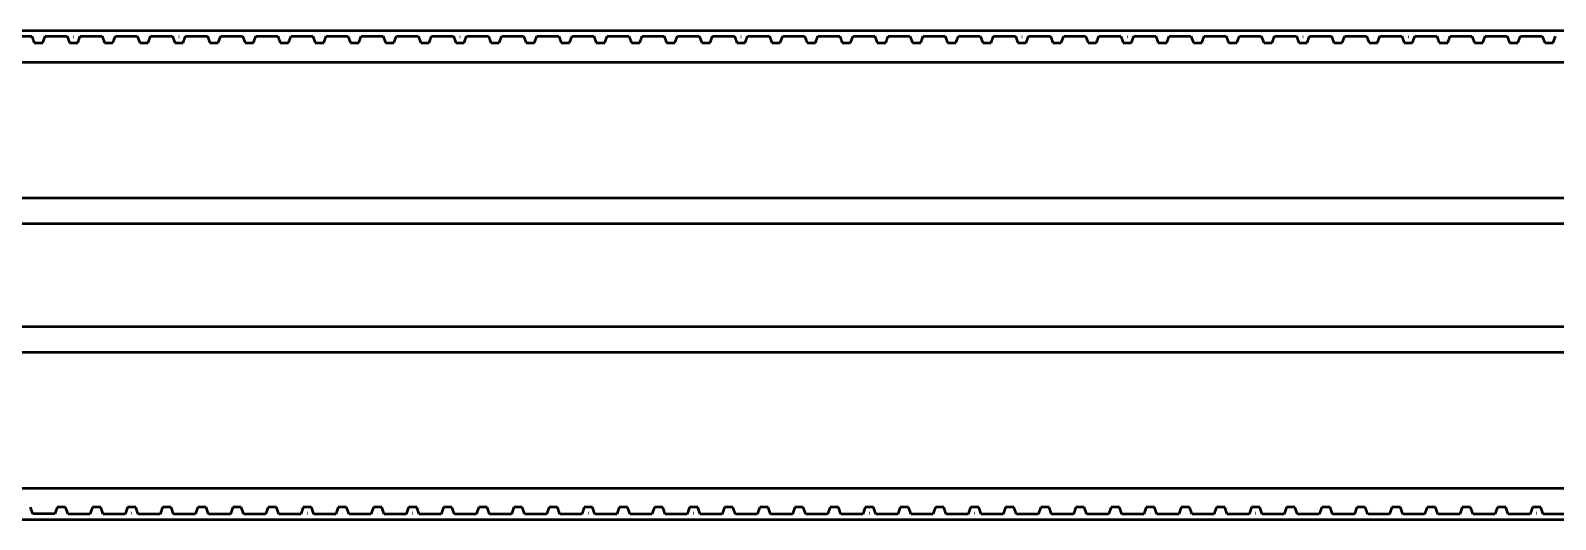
# Model space of a CAD drawing. Header units: millimetres. Extents: x 0 to 6720, y 0 to 4752.
# Drawn here: x 3572.3 to 3661.8, y 1891.7 to 1920.4 of the extents above; entities that cross this region are included whole.
import ezdxf

# ---------------------------------------------------------------- set-up
doc = ezdxf.new("R2010")
doc.units = ezdxf.units.MM
doc.header["$LTSCALE"] = 16
doc.layers.add('Widoczne (ISO)', color=7, linetype='Continuous', lineweight=50)

msp = doc.modelspace()

# ---------------------------------------------------------------- linework, layer by layer
at = {"layer": 'Widoczne (ISO)'}
for p, q in [((4017.77, 1920.407), (3072.958, 1920.426)), ((3571.146, 1920.103), (3572.428, 1920.103)), ((3572.428, 1920.103), (3572.572, 1919.708)), ((3572.572, 1919.708), (3573.062, 1919.708)), ((3572.815, 1920.059), (3572.819, 1920.059)), ((3572.815, 1920.056), (3572.815, 1920.059)), ((3572.819, 1920.056), (3572.815, 1920.056)), ((3572.819, 1920.059), (3572.819, 1920.056)), ((3573.062, 1919.708), (3573.206, 1920.103)), ((3573.206, 1920.103), (3574.489, 1920.103)), ((3574.489, 1920.103), (3574.632, 1919.708)), ((3574.632, 1919.708), (3575.123, 1919.708)), ((3574.876, 1920.059), (3574.88, 1920.059)), ((3574.876, 1920.056), (3574.876, 1920.059)), ((3574.88, 1920.056), (3574.876, 1920.056)), ((3574.88, 1920.059), (3574.88, 1920.056)), ((3575.123, 1919.708), (3575.267, 1920.103)), ((3575.267, 1920.103), (3576.549, 1920.103)), ((3576.549, 1920.103), (3576.693, 1919.707)), ((3576.693, 1919.707), (3577.183, 1919.707)), ((3576.936, 1920.059), (3576.94, 1920.059)), ((3576.936, 1920.056), (3576.936, 1920.059)), ((3576.94, 1920.056), (3576.936, 1920.056)), ((3576.94, 1920.059), (3576.94, 1920.056)), ((3577.183, 1919.707), (3577.327, 1920.103)), ((3577.327, 1920.103), (3578.609, 1920.103)), ((3578.609, 1920.103), (3578.753, 1919.707)), ((3578.753, 1919.707), (3579.244, 1919.707)), ((3578.996, 1920.059), (3579, 1920.059)), ((3578.996, 1920.056), (3578.996, 1920.059)), ((3579, 1920.056), (3578.996, 1920.056)), ((3579, 1920.059), (3579, 1920.056)), ((3579.244, 1919.707), (3579.387, 1920.103)), ((3579.387, 1920.103), (3580.67, 1920.102)), ((3580.67, 1920.102), (3580.813, 1919.707)), ((3580.813, 1919.707), (3581.304, 1919.707)), ((3581.057, 1920.059), (3581.061, 1920.059)), ((3581.057, 1920.056), (3581.057, 1920.059)), ((3581.061, 1920.056), (3581.057, 1920.056)), ((3581.061, 1920.059), (3581.061, 1920.056)), ((3581.304, 1919.707), (3581.448, 1920.102)), ((3581.448, 1920.102), (3582.73, 1920.102)), ((3582.73, 1920.102), (3582.874, 1919.707)), ((3582.874, 1919.707), (3583.364, 1919.707)), ((3583.117, 1920.059), (3583.121, 1920.059)), ((3583.117, 1920.056), (3583.117, 1920.059)), ((3583.121, 1920.056), (3583.117, 1920.056)), ((3583.121, 1920.059), (3583.121, 1920.056)), ((3583.364, 1919.707), (3583.508, 1920.102)), ((3583.508, 1920.102), (3584.79, 1920.102)), ((3584.79, 1920.102), (3584.934, 1919.707)), ((3584.934, 1919.707), (3585.425, 1919.707)), ((3585.177, 1920.059), (3585.181, 1920.059)), ((3585.177, 1920.056), (3585.177, 1920.059)), ((3585.181, 1920.056), (3585.177, 1920.056)), ((3585.181, 1920.059), (3585.181, 1920.056)), ((3585.425, 1919.707), (3585.568, 1920.102)), ((3585.568, 1920.102), (3586.851, 1920.102)), ((3586.851, 1920.102), (3586.995, 1919.707)), ((3586.995, 1919.707), (3587.485, 1919.707)), ((3587.238, 1920.058), (3587.242, 1920.058)), ((3587.238, 1920.056), (3587.238, 1920.058)), ((3587.242, 1920.056), (3587.238, 1920.056)), ((3587.242, 1920.058), (3587.242, 1920.056)), ((3587.485, 1919.707), (3587.629, 1920.102)), ((3587.629, 1920.102), (3588.911, 1920.102)), ((3588.911, 1920.102), (3589.055, 1919.707)), ((3589.055, 1919.707), (3589.545, 1919.707)), ((3589.298, 1920.058), (3589.302, 1920.058)), ((3589.298, 1920.056), (3589.298, 1920.058)), ((3589.302, 1920.056), (3589.298, 1920.056)), ((3589.302, 1920.058), (3589.302, 1920.056)), ((3589.545, 1919.707), (3589.689, 1920.102)), ((3589.689, 1920.102), (3590.971, 1920.102)), ((3590.971, 1920.102), (3591.115, 1919.707)), ((3591.115, 1919.707), (3591.606, 1919.707)), ((3591.359, 1920.058), (3591.362, 1920.058)), ((3591.359, 1920.056), (3591.359, 1920.058)), ((3591.362, 1920.056), (3591.359, 1920.056)), ((3591.362, 1920.058), (3591.362, 1920.056)), ((3591.606, 1919.707), (3591.749, 1920.102)), ((3591.749, 1920.102), (3593.032, 1920.102)), ((3593.032, 1920.102), (3593.176, 1919.707)), ((3593.176, 1919.707), (3593.666, 1919.707)), ((3593.419, 1920.058), (3593.423, 1920.058)), ((3593.419, 1920.056), (3593.419, 1920.058)), ((3593.423, 1920.056), (3593.419, 1920.056)), ((3593.423, 1920.058), (3593.423, 1920.056)), ((3593.666, 1919.707), (3593.81, 1920.102)), ((3593.81, 1920.102), (3595.092, 1920.102)), ((3595.092, 1920.102), (3595.236, 1919.707)), ((3595.236, 1919.707), (3595.726, 1919.707)), ((3595.479, 1920.058), (3595.483, 1920.058)), ((3595.479, 1920.056), (3595.479, 1920.058)), ((3595.483, 1920.056), (3595.479, 1920.056)), ((3595.483, 1920.058), (3595.483, 1920.056)), ((3595.726, 1919.707), (3595.87, 1920.102)), ((3595.87, 1920.102), (3597.153, 1920.102)), ((3597.153, 1920.102), (3597.296, 1919.707)), ((3597.296, 1919.707), (3597.787, 1919.707)), ((3597.54, 1920.058), (3597.544, 1920.058)), ((3597.54, 1920.056), (3597.54, 1920.058)), ((3597.544, 1920.056), (3597.54, 1920.056)), ((3597.544, 1920.058), (3597.544, 1920.056)), ((3597.787, 1919.707), (3597.931, 1920.102)), ((3597.931, 1920.102), (3599.213, 1920.102)), ((3599.213, 1920.102), (3599.357, 1919.707)), ((3599.357, 1919.707), (3599.847, 1919.707)), ((3599.6, 1920.058), (3599.604, 1920.058)), ((3599.6, 1920.056), (3599.6, 1920.058)), ((3599.604, 1920.056), (3599.6, 1920.056)), ((3599.604, 1920.058), (3599.604, 1920.056)), ((3599.847, 1919.707), (3599.991, 1920.102)), ((3599.991, 1920.102), (3601.273, 1920.102)), ((3601.273, 1920.102), (3601.417, 1919.707)), ((3601.417, 1919.707), (3601.907, 1919.707)), ((3601.66, 1920.058), (3601.664, 1920.058)), ((3601.66, 1920.056), (3601.66, 1920.058)), ((3601.664, 1920.056), (3601.66, 1920.056)), ((3601.664, 1920.058), (3601.664, 1920.056)), ((3601.907, 1919.707), (3602.051, 1920.102)), ((3602.051, 1920.102), (3603.334, 1920.102)), ((3603.334, 1920.102), (3603.477, 1919.707)), ((3603.477, 1919.707), (3603.968, 1919.707)), ((3603.721, 1920.058), (3603.725, 1920.058)), ((3603.721, 1920.056), (3603.721, 1920.058)), ((3603.725, 1920.056), (3603.721, 1920.056)), ((3603.725, 1920.058), (3603.725, 1920.056)), ((3603.968, 1919.707), (3604.112, 1920.102)), ((3604.112, 1920.102), (3605.394, 1920.102)), ((3605.394, 1920.102), (3605.538, 1919.707)), ((3605.538, 1919.707), (3606.028, 1919.707)), ((3605.781, 1920.058), (3605.785, 1920.058)), ((3605.781, 1920.056), (3605.781, 1920.058)), ((3605.785, 1920.056), (3605.781, 1920.056)), ((3605.785, 1920.058), (3605.785, 1920.056)), ((3606.028, 1919.707), (3606.172, 1920.102)), ((3606.172, 1920.102), (3607.454, 1920.102)), ((3607.454, 1920.102), (3607.598, 1919.707)), ((3607.598, 1919.707), (3608.089, 1919.707)), ((3607.841, 1920.058), (3607.845, 1920.058)), ((3607.841, 1920.056), (3607.841, 1920.058)), ((3607.845, 1920.056), (3607.841, 1920.056)), ((3607.845, 1920.058), (3607.845, 1920.056)), ((3608.089, 1919.707), (3608.232, 1920.102)), ((3608.232, 1920.102), (3609.515, 1920.102)), ((3609.515, 1920.102), (3609.658, 1919.707)), ((3609.658, 1919.707), (3610.149, 1919.707)), ((3609.902, 1920.058), (3609.906, 1920.058)), ((3609.902, 1920.056), (3609.902, 1920.058)), ((3609.906, 1920.056), (3609.902, 1920.056)), ((3609.906, 1920.058), (3609.906, 1920.056)), ((3610.149, 1919.707), (3610.293, 1920.102)), ((3610.293, 1920.102), (3611.575, 1920.102)), ((3611.575, 1920.102), (3611.719, 1919.707)), ((3611.719, 1919.707), (3612.209, 1919.707)), ((3611.962, 1920.058), (3611.966, 1920.058)), ((3611.962, 1920.056), (3611.962, 1920.058)), ((3611.966, 1920.056), (3611.962, 1920.056)), ((3611.966, 1920.058), (3611.966, 1920.056)), ((3612.209, 1919.707), (3612.353, 1920.102)), ((3612.353, 1920.102), (3613.635, 1920.102)), ((3613.635, 1920.102), (3613.779, 1919.707)), ((3613.779, 1919.707), (3614.27, 1919.707)), ((3614.022, 1920.058), (3614.026, 1920.058)), ((3614.022, 1920.056), (3614.022, 1920.058)), ((3614.026, 1920.056), (3614.022, 1920.056)), ((3614.026, 1920.058), (3614.026, 1920.056)), ((3614.27, 1919.707), (3614.413, 1920.102)), ((3614.413, 1920.102), (3615.696, 1920.102)), ((3615.696, 1920.102), (3615.84, 1919.707)), ((3615.84, 1919.707), (3616.33, 1919.707)), ((3616.083, 1920.058), (3616.087, 1920.058)), ((3616.083, 1920.056), (3616.083, 1920.058)), ((3616.087, 1920.056), (3616.083, 1920.056)), ((3616.087, 1920.058), (3616.087, 1920.056)), ((3616.33, 1919.707), (3616.474, 1920.102)), ((3616.474, 1920.102), (3617.756, 1920.102)), ((3617.756, 1920.102), (3617.9, 1919.707)), ((3617.9, 1919.707), (3618.39, 1919.707)), ((3618.143, 1920.058), (3618.147, 1920.058)), ((3618.143, 1920.055), (3618.143, 1920.058)), ((3618.147, 1920.055), (3618.143, 1920.055)), ((3618.147, 1920.058), (3618.147, 1920.055)), ((3618.39, 1919.707), (3618.534, 1920.102)), ((3618.534, 1920.102), (3619.817, 1920.102)), ((3619.817, 1920.102), (3619.96, 1919.707)), ((3619.96, 1919.707), (3620.451, 1919.707)), ((3620.204, 1920.058), (3620.207, 1920.058)), ((3620.204, 1920.055), (3620.204, 1920.058)), ((3620.207, 1920.055), (3620.204, 1920.055)), ((3620.207, 1920.058), (3620.207, 1920.055)), ((3620.451, 1919.707), (3620.595, 1920.102)), ((3620.595, 1920.102), (3621.877, 1920.102)), ((3621.877, 1920.102), (3622.021, 1919.707)), ((3622.021, 1919.707), (3622.511, 1919.707)), ((3622.264, 1920.058), (3622.268, 1920.058)), ((3622.264, 1920.055), (3622.264, 1920.058)), ((3622.268, 1920.055), (3622.264, 1920.055)), ((3622.268, 1920.058), (3622.268, 1920.055)), ((3622.511, 1919.707), (3622.655, 1920.102)), ((3622.655, 1920.102), (3623.937, 1920.102)), ((3623.937, 1920.102), (3624.081, 1919.707)), ((3624.081, 1919.707), (3624.571, 1919.707)), ((3624.324, 1920.058), (3624.328, 1920.058)), ((3624.324, 1920.055), (3624.324, 1920.058)), ((3624.328, 1920.055), (3624.324, 1920.055)), ((3624.328, 1920.058), (3624.328, 1920.055)), ((3624.571, 1919.707), (3624.715, 1920.102)), ((3624.715, 1920.102), (3625.998, 1920.102)), ((3625.998, 1920.102), (3626.141, 1919.706)), ((3626.141, 1919.706), (3626.632, 1919.706)), ((3626.385, 1920.058), (3626.389, 1920.058)), ((3626.385, 1920.055), (3626.385, 1920.058)), ((3626.389, 1920.055), (3626.385, 1920.055)), ((3626.389, 1920.058), (3626.389, 1920.055)), ((3626.632, 1919.706), (3626.776, 1920.102)), ((3626.776, 1920.102), (3628.058, 1920.102)), ((3628.058, 1920.102), (3628.202, 1919.706)), ((3628.202, 1919.706), (3628.692, 1919.706)), ((3628.445, 1920.058), (3628.449, 1920.058)), ((3628.445, 1920.055), (3628.445, 1920.058)), ((3628.449, 1920.055), (3628.445, 1920.055)), ((3628.449, 1920.058), (3628.449, 1920.055)), ((3628.692, 1919.706), (3628.836, 1920.102)), ((3628.836, 1920.102), (3630.118, 1920.101)), ((3630.118, 1920.101), (3630.262, 1919.706)), ((3630.262, 1919.706), (3630.753, 1919.706)), ((3630.505, 1920.058), (3630.509, 1920.058)), ((3630.505, 1920.055), (3630.505, 1920.058)), ((3630.509, 1920.055), (3630.505, 1920.055)), ((3630.509, 1920.058), (3630.509, 1920.055)), ((3630.753, 1919.706), (3630.896, 1920.101)), ((3630.896, 1920.101), (3632.179, 1920.101)), ((3632.179, 1920.101), (3632.322, 1919.706)), ((3632.322, 1919.706), (3632.813, 1919.706)), ((3632.566, 1920.058), (3632.57, 1920.058)), ((3632.566, 1920.055), (3632.566, 1920.058)), ((3632.57, 1920.055), (3632.566, 1920.055)), ((3632.57, 1920.058), (3632.57, 1920.055)), ((3632.813, 1919.706), (3632.957, 1920.101)), ((3632.957, 1920.101), (3634.239, 1920.101)), ((3634.239, 1920.101), (3634.383, 1919.706)), ((3634.383, 1919.706), (3634.873, 1919.706)), ((3634.626, 1920.058), (3634.63, 1920.058)), ((3634.626, 1920.055), (3634.626, 1920.058)), ((3634.63, 1920.055), (3634.626, 1920.055)), ((3634.63, 1920.058), (3634.63, 1920.055)), ((3634.873, 1919.706), (3635.017, 1920.101)), ((3635.017, 1920.101), (3636.299, 1920.101)), ((3636.299, 1920.101), (3636.443, 1919.706)), ((3636.443, 1919.706), (3636.934, 1919.706)), ((3636.686, 1920.057), (3636.69, 1920.057)), ((3636.686, 1920.055), (3636.686, 1920.057)), ((3636.69, 1920.055), (3636.686, 1920.055)), ((3636.69, 1920.057), (3636.69, 1920.055)), ((3636.934, 1919.706), (3637.077, 1920.101)), ((3637.077, 1920.101), (3638.36, 1920.101)), ((3638.36, 1920.101), (3638.504, 1919.706)), ((3638.504, 1919.706), (3638.994, 1919.706)), ((3638.747, 1920.057), (3638.751, 1920.057)), ((3638.747, 1920.055), (3638.747, 1920.057)), ((3638.751, 1920.055), (3638.747, 1920.055)), ((3638.751, 1920.057), (3638.751, 1920.055)), ((3638.994, 1919.706), (3639.138, 1920.101)), ((3639.138, 1920.101), (3640.42, 1920.101)), ((3640.42, 1920.101), (3640.564, 1919.706)), ((3640.564, 1919.706), (3641.054, 1919.706)), ((3640.807, 1920.057), (3640.811, 1920.057)), ((3640.807, 1920.055), (3640.807, 1920.057)), ((3640.811, 1920.055), (3640.807, 1920.055)), ((3640.811, 1920.057), (3640.811, 1920.055)), ((3641.054, 1919.706), (3641.198, 1920.101)), ((3641.198, 1920.101), (3642.481, 1920.101)), ((3642.481, 1920.101), (3642.624, 1919.706)), ((3642.624, 1919.706), (3643.115, 1919.706)), ((3642.868, 1920.057), (3642.871, 1920.057)), ((3642.868, 1920.055), (3642.868, 1920.057)), ((3642.871, 1920.055), (3642.868, 1920.055)), ((3642.871, 1920.057), (3642.871, 1920.055)), ((3643.115, 1919.706), (3643.259, 1920.101)), ((3643.259, 1920.101), (3644.541, 1920.101)), ((3644.541, 1920.101), (3644.685, 1919.706)), ((3644.685, 1919.706), (3645.175, 1919.706)), ((3644.928, 1920.057), (3644.932, 1920.057)), ((3644.928, 1920.055), (3644.928, 1920.057)), ((3644.932, 1920.055), (3644.928, 1920.055)), ((3644.932, 1920.057), (3644.932, 1920.055)), ((3645.175, 1919.706), (3645.319, 1920.101)), ((3645.319, 1920.101), (3646.601, 1920.101)), ((3646.601, 1920.101), (3646.745, 1919.706)), ((3646.745, 1919.706), (3647.235, 1919.706)), ((3646.988, 1920.057), (3646.992, 1920.057)), ((3646.988, 1920.055), (3646.988, 1920.057)), ((3646.992, 1920.055), (3646.988, 1920.055)), ((3646.992, 1920.057), (3646.992, 1920.055)), ((3647.235, 1919.706), (3647.379, 1920.101)), ((3647.379, 1920.101), (3648.662, 1920.101)), ((3648.662, 1920.101), (3648.805, 1919.706)), ((3648.805, 1919.706), (3649.296, 1919.706)), ((3649.049, 1920.057), (3649.053, 1920.057)), ((3649.049, 1920.055), (3649.049, 1920.057)), ((3649.053, 1920.055), (3649.049, 1920.055)), ((3649.053, 1920.057), (3649.053, 1920.055)), ((3649.296, 1919.706), (3649.44, 1920.101)), ((3649.44, 1920.101), (3650.722, 1920.101)), ((3650.722, 1920.101), (3650.866, 1919.706)), ((3650.866, 1919.706), (3651.356, 1919.706)), ((3651.109, 1920.057), (3651.113, 1920.057)), ((3651.109, 1920.055), (3651.109, 1920.057)), ((3651.113, 1920.055), (3651.109, 1920.055)), ((3651.113, 1920.057), (3651.113, 1920.055)), ((3651.356, 1919.706), (3651.5, 1920.101)), ((3651.5, 1920.101), (3652.782, 1920.101)), ((3652.782, 1920.101), (3652.926, 1919.706)), ((3652.926, 1919.706), (3653.417, 1919.706)), ((3653.169, 1920.057), (3653.173, 1920.057)), ((3653.169, 1920.055), (3653.169, 1920.057)), ((3653.173, 1920.055), (3653.169, 1920.055)), ((3653.173, 1920.057), (3653.173, 1920.055)), ((3653.417, 1919.706), (3653.56, 1920.101)), ((3653.56, 1920.101), (3654.843, 1920.101)), ((3654.843, 1920.101), (3654.986, 1919.706)), ((3654.986, 1919.706), (3655.477, 1919.706)), ((3655.23, 1920.057), (3655.234, 1920.057)), ((3655.23, 1920.055), (3655.23, 1920.057)), ((3655.234, 1920.055), (3655.23, 1920.055)), ((3655.234, 1920.057), (3655.234, 1920.055)), ((3655.477, 1919.706), (3655.621, 1920.101)), ((3655.621, 1920.101), (3656.903, 1920.101)), ((3656.903, 1920.101), (3657.047, 1919.706)), ((3657.047, 1919.706), (3657.537, 1919.706)), ((3657.29, 1920.057), (3657.294, 1920.057)), ((3657.29, 1920.055), (3657.29, 1920.057)), ((3657.294, 1920.055), (3657.29, 1920.055)), ((3657.294, 1920.057), (3657.294, 1920.055)), ((3657.537, 1919.706), (3657.681, 1920.101)), ((3657.681, 1920.101), (3658.963, 1920.101)), ((3658.963, 1920.101), (3659.107, 1919.706)), ((3659.107, 1919.706), (3659.598, 1919.706)), ((3659.35, 1920.057), (3659.354, 1920.057)), ((3659.35, 1920.055), (3659.35, 1920.057)), ((3659.354, 1920.055), (3659.35, 1920.055)), ((3659.354, 1920.057), (3659.354, 1920.055)), ((3659.598, 1919.706), (3659.741, 1920.101)), ((3659.741, 1920.101), (3661.024, 1920.101)), ((3661.024, 1920.101), (3661.168, 1919.706)), ((3661.168, 1919.706), (3661.658, 1919.706)), ((3661.411, 1920.057), (3661.415, 1920.057)), ((3661.411, 1920.055), (3661.411, 1920.057)), ((3661.415, 1920.055), (3661.411, 1920.055)), ((3661.415, 1920.057), (3661.415, 1920.055)), ((3661.658, 1919.706), (3661.802, 1920.101)), ((3072.958, 1918.573), (4017.77, 1918.573)), ((4017.77, 1910.598), (3066.433, 1910.598)), ((3067.933, 1909.098), (4017.77, 1909.098)), ((4017.77, 1903.048), (3067.933, 1903.048)), ((3066.433, 1901.548), (4017.77, 1901.548)), ((3062.958, 1893.573), (4017.77, 1893.573)), ((3572.491, 1892.063), (3572.347, 1892.458)), ((3573.773, 1892.063), (3572.491, 1892.063)), ((3573.917, 1892.458), (3573.773, 1892.063)), ((3574.408, 1892.458), (3573.917, 1892.458)), ((3574.16, 1892.109), (3574.164, 1892.109)), ((3574.16, 1892.106), (3574.16, 1892.109)), ((3574.164, 1892.106), (3574.16, 1892.106)), ((3574.164, 1892.109), (3574.164, 1892.106)), ((3574.551, 1892.062), (3574.408, 1892.458)), ((3575.834, 1892.062), (3574.551, 1892.062)), ((3575.977, 1892.458), (3575.834, 1892.062)), ((3576.468, 1892.458), (3575.977, 1892.458)), ((3576.221, 1892.109), (3576.225, 1892.109)), ((3576.221, 1892.106), (3576.221, 1892.109)), ((3576.225, 1892.106), (3576.221, 1892.106)), ((3576.225, 1892.109), (3576.225, 1892.106)), ((3576.612, 1892.062), (3576.468, 1892.458)), ((3577.894, 1892.062), (3576.612, 1892.062)), ((3578.038, 1892.457), (3577.894, 1892.062)), ((3578.528, 1892.457), (3578.038, 1892.457)), ((3578.281, 1892.109), (3578.285, 1892.109)), ((3578.281, 1892.106), (3578.281, 1892.109)), ((3578.285, 1892.106), (3578.281, 1892.106)), ((3578.285, 1892.109), (3578.285, 1892.106)), ((3578.672, 1892.062), (3578.528, 1892.457)), ((3579.954, 1892.062), (3578.672, 1892.062)), ((3580.098, 1892.457), (3579.954, 1892.062)), ((3580.589, 1892.457), (3580.098, 1892.457)), ((3580.341, 1892.109), (3580.345, 1892.109)), ((3580.341, 1892.106), (3580.341, 1892.109)), ((3580.345, 1892.106), (3580.341, 1892.106)), ((3580.345, 1892.109), (3580.345, 1892.106)), ((3580.732, 1892.062), (3580.589, 1892.457)), ((3582.015, 1892.062), (3580.732, 1892.062)), ((3582.159, 1892.457), (3582.015, 1892.062)), ((3582.649, 1892.457), (3582.159, 1892.457)), ((3582.402, 1892.109), (3582.406, 1892.109)), ((3582.402, 1892.106), (3582.402, 1892.109)), ((3582.406, 1892.106), (3582.402, 1892.106)), ((3582.406, 1892.109), (3582.406, 1892.106)), ((3582.793, 1892.062), (3582.649, 1892.457)), ((3584.075, 1892.062), (3582.793, 1892.062)), ((3584.219, 1892.457), (3584.075, 1892.062)), ((3584.709, 1892.457), (3584.219, 1892.457)), ((3584.462, 1892.109), (3584.466, 1892.109)), ((3584.462, 1892.106), (3584.462, 1892.109)), ((3584.466, 1892.106), (3584.462, 1892.106)), ((3584.466, 1892.109), (3584.466, 1892.106)), ((3584.853, 1892.062), (3584.709, 1892.457)), ((3586.135, 1892.062), (3584.853, 1892.062)), ((3586.279, 1892.457), (3586.135, 1892.062)), ((3586.77, 1892.457), (3586.279, 1892.457)), ((3586.523, 1892.108), (3586.526, 1892.108)), ((3586.523, 1892.106), (3586.523, 1892.108)), ((3586.526, 1892.106), (3586.523, 1892.106)), ((3586.526, 1892.108), (3586.526, 1892.106)), ((3586.913, 1892.062), (3586.77, 1892.457)), ((3588.196, 1892.062), (3586.913, 1892.062)), ((3588.34, 1892.457), (3588.196, 1892.062)), ((3588.83, 1892.457), (3588.34, 1892.457)), ((3588.583, 1892.108), (3588.587, 1892.108)), ((3588.583, 1892.106), (3588.583, 1892.108)), ((3588.587, 1892.106), (3588.583, 1892.106)), ((3588.587, 1892.108), (3588.587, 1892.106)), ((3588.974, 1892.062), (3588.83, 1892.457)), ((3590.256, 1892.062), (3588.974, 1892.062)), ((3590.4, 1892.457), (3590.256, 1892.062)), ((3590.89, 1892.457), (3590.4, 1892.457)), ((3590.643, 1892.108), (3590.647, 1892.108)), ((3590.643, 1892.106), (3590.643, 1892.108)), ((3590.647, 1892.106), (3590.643, 1892.106)), ((3590.647, 1892.108), (3590.647, 1892.106)), ((3591.034, 1892.062), (3590.89, 1892.457)), ((3592.317, 1892.062), (3591.034, 1892.062)), ((3592.46, 1892.457), (3592.317, 1892.062)), ((3592.951, 1892.457), (3592.46, 1892.457)), ((3592.704, 1892.108), (3592.707, 1892.108)), ((3592.704, 1892.106), (3592.704, 1892.108)), ((3592.707, 1892.106), (3592.704, 1892.106)), ((3592.707, 1892.108), (3592.707, 1892.106)), ((3593.095, 1892.062), (3592.951, 1892.457)), ((3594.377, 1892.062), (3593.095, 1892.062)), ((3594.521, 1892.457), (3594.377, 1892.062)), ((3595.011, 1892.457), (3594.521, 1892.457)), ((3594.764, 1892.108), (3594.768, 1892.108)), ((3594.764, 1892.106), (3594.764, 1892.108)), ((3594.768, 1892.106), (3594.764, 1892.106)), ((3594.768, 1892.108), (3594.768, 1892.106)), ((3595.155, 1892.062), (3595.011, 1892.457)), ((3596.437, 1892.062), (3595.155, 1892.062)), ((3596.581, 1892.457), (3596.437, 1892.062)), ((3597.071, 1892.457), (3596.581, 1892.457)), ((3596.824, 1892.108), (3596.828, 1892.108)), ((3596.824, 1892.106), (3596.824, 1892.108)), ((3596.828, 1892.106), (3596.824, 1892.106)), ((3596.828, 1892.108), (3596.828, 1892.106)), ((3597.215, 1892.062), (3597.071, 1892.457)), ((3598.498, 1892.062), (3597.215, 1892.062)), ((3598.641, 1892.457), (3598.498, 1892.062)), ((3599.132, 1892.457), (3598.641, 1892.457)), ((3598.885, 1892.108), (3598.889, 1892.108)), ((3598.885, 1892.106), (3598.885, 1892.108)), ((3598.889, 1892.106), (3598.885, 1892.106)), ((3598.889, 1892.108), (3598.889, 1892.106)), ((3599.276, 1892.062), (3599.132, 1892.457)), ((3600.558, 1892.062), (3599.276, 1892.062)), ((3600.702, 1892.457), (3600.558, 1892.062)), ((3601.192, 1892.457), (3600.702, 1892.457)), ((3600.945, 1892.108), (3600.949, 1892.108)), ((3600.945, 1892.106), (3600.945, 1892.108)), ((3600.949, 1892.106), (3600.945, 1892.106)), ((3600.949, 1892.108), (3600.949, 1892.106)), ((3601.336, 1892.062), (3601.192, 1892.457)), ((3602.618, 1892.062), (3601.336, 1892.062)), ((3602.762, 1892.457), (3602.618, 1892.062)), ((3603.253, 1892.457), (3602.762, 1892.457)), ((3603.005, 1892.108), (3603.009, 1892.108)), ((3603.005, 1892.106), (3603.005, 1892.108)), ((3603.009, 1892.106), (3603.005, 1892.106)), ((3603.009, 1892.108), (3603.009, 1892.106)), ((3603.396, 1892.062), (3603.253, 1892.457)), ((3604.679, 1892.062), (3603.396, 1892.062)), ((3604.823, 1892.457), (3604.679, 1892.062)), ((3605.313, 1892.457), (3604.823, 1892.457)), ((3605.066, 1892.108), (3605.07, 1892.108)), ((3605.066, 1892.106), (3605.066, 1892.108)), ((3605.07, 1892.106), (3605.066, 1892.106)), ((3605.07, 1892.108), (3605.07, 1892.106)), ((3605.457, 1892.062), (3605.313, 1892.457)), ((3606.739, 1892.062), (3605.457, 1892.062)), ((3606.883, 1892.457), (3606.739, 1892.062)), ((3607.373, 1892.457), (3606.883, 1892.457)), ((3607.126, 1892.108), (3607.13, 1892.108)), ((3607.126, 1892.106), (3607.126, 1892.108)), ((3607.13, 1892.106), (3607.126, 1892.106)), ((3607.13, 1892.108), (3607.13, 1892.106)), ((3607.517, 1892.062), (3607.373, 1892.457)), ((3608.799, 1892.062), (3607.517, 1892.062)), ((3608.943, 1892.457), (3608.799, 1892.062)), ((3609.434, 1892.457), (3608.943, 1892.457)), ((3609.186, 1892.108), (3609.19, 1892.108)), ((3609.186, 1892.106), (3609.186, 1892.108)), ((3609.19, 1892.106), (3609.186, 1892.106)), ((3609.19, 1892.108), (3609.19, 1892.106)), ((3609.577, 1892.062), (3609.434, 1892.457)), ((3610.86, 1892.062), (3609.577, 1892.062)), ((3611.004, 1892.457), (3610.86, 1892.062)), ((3611.494, 1892.457), (3611.004, 1892.457)), ((3611.247, 1892.108), (3611.251, 1892.108)), ((3611.247, 1892.106), (3611.247, 1892.108)), ((3611.251, 1892.106), (3611.247, 1892.106)), ((3611.251, 1892.108), (3611.251, 1892.106)), ((3611.638, 1892.062), (3611.494, 1892.457)), ((3612.92, 1892.062), (3611.638, 1892.062)), ((3613.064, 1892.457), (3612.92, 1892.062)), ((3613.554, 1892.457), (3613.064, 1892.457)), ((3613.307, 1892.108), (3613.311, 1892.108)), ((3613.307, 1892.106), (3613.307, 1892.108)), ((3613.311, 1892.106), (3613.307, 1892.106)), ((3613.311, 1892.108), (3613.311, 1892.106)), ((3613.698, 1892.062), (3613.554, 1892.457)), ((3614.981, 1892.062), (3613.698, 1892.062)), ((3615.124, 1892.457), (3614.981, 1892.062)), ((3615.615, 1892.457), (3615.124, 1892.457)), ((3615.368, 1892.108), (3615.371, 1892.108)), ((3615.368, 1892.106), (3615.368, 1892.108)), ((3615.371, 1892.106), (3615.368, 1892.106)), ((3615.371, 1892.108), (3615.371, 1892.106)), ((3615.759, 1892.062), (3615.615, 1892.457)), ((3617.041, 1892.062), (3615.759, 1892.062)), ((3617.185, 1892.457), (3617.041, 1892.062)), ((3617.675, 1892.457), (3617.185, 1892.457)), ((3617.428, 1892.108), (3617.432, 1892.108)), ((3617.428, 1892.106), (3617.428, 1892.108)), ((3617.432, 1892.106), (3617.428, 1892.106)), ((3617.432, 1892.108), (3617.432, 1892.106)), ((3617.819, 1892.062), (3617.675, 1892.457)), ((3619.101, 1892.062), (3617.819, 1892.062)), ((3619.245, 1892.457), (3619.101, 1892.062)), ((3619.735, 1892.457), (3619.245, 1892.457)), ((3619.488, 1892.108), (3619.492, 1892.108)), ((3619.488, 1892.105), (3619.488, 1892.108)), ((3619.492, 1892.105), (3619.488, 1892.105)), ((3619.492, 1892.108), (3619.492, 1892.105)), ((3619.879, 1892.062), (3619.735, 1892.457)), ((3621.162, 1892.062), (3619.879, 1892.062)), ((3621.305, 1892.457), (3621.162, 1892.062)), ((3621.796, 1892.457), (3621.305, 1892.457)), ((3621.549, 1892.108), (3621.553, 1892.108)), ((3621.549, 1892.105), (3621.549, 1892.108)), ((3621.553, 1892.105), (3621.549, 1892.105)), ((3621.553, 1892.108), (3621.553, 1892.105)), ((3621.94, 1892.062), (3621.796, 1892.457)), ((3623.222, 1892.062), (3621.94, 1892.062)), ((3623.366, 1892.457), (3623.222, 1892.062)), ((3623.856, 1892.457), (3623.366, 1892.457)), ((3623.609, 1892.108), (3623.613, 1892.108)), ((3623.609, 1892.105), (3623.609, 1892.108)), ((3623.613, 1892.105), (3623.609, 1892.105)), ((3623.613, 1892.108), (3623.613, 1892.105)), ((3624, 1892.061), (3623.856, 1892.457)), ((3625.282, 1892.061), (3624, 1892.061)), ((3625.426, 1892.457), (3625.282, 1892.061)), ((3625.917, 1892.457), (3625.426, 1892.457)), ((3625.669, 1892.108), (3625.673, 1892.108)), ((3625.669, 1892.105), (3625.669, 1892.108)), ((3625.673, 1892.105), (3625.669, 1892.105)), ((3625.673, 1892.108), (3625.673, 1892.105)), ((3626.06, 1892.061), (3625.917, 1892.457)), ((3627.343, 1892.061), (3626.06, 1892.061)), ((3627.486, 1892.456), (3627.343, 1892.061)), ((3627.977, 1892.456), (3627.486, 1892.456)), ((3627.73, 1892.108), (3627.734, 1892.108)), ((3627.73, 1892.105), (3627.73, 1892.108)), ((3627.734, 1892.105), (3627.73, 1892.105)), ((3627.734, 1892.108), (3627.734, 1892.105)), ((3628.121, 1892.061), (3627.977, 1892.456)), ((3629.403, 1892.061), (3628.121, 1892.061)), ((3629.547, 1892.456), (3629.403, 1892.061)), ((3630.037, 1892.456), (3629.547, 1892.456)), ((3629.79, 1892.108), (3629.794, 1892.108)), ((3629.79, 1892.105), (3629.79, 1892.108)), ((3629.794, 1892.105), (3629.79, 1892.105)), ((3629.794, 1892.108), (3629.794, 1892.105)), ((3630.181, 1892.061), (3630.037, 1892.456)), ((3631.463, 1892.061), (3630.181, 1892.061)), ((3631.607, 1892.456), (3631.463, 1892.061)), ((3632.098, 1892.456), (3631.607, 1892.456)), ((3631.85, 1892.108), (3631.854, 1892.108)), ((3631.85, 1892.105), (3631.85, 1892.108)), ((3631.854, 1892.105), (3631.85, 1892.105)), ((3631.854, 1892.108), (3631.854, 1892.105)), ((3632.241, 1892.061), (3632.098, 1892.456)), ((3633.524, 1892.061), (3632.241, 1892.061)), ((3633.668, 1892.456), (3633.524, 1892.061)), ((3634.158, 1892.456), (3633.668, 1892.456)), ((3633.911, 1892.108), (3633.915, 1892.108)), ((3633.911, 1892.105), (3633.911, 1892.108)), ((3633.915, 1892.105), (3633.911, 1892.105)), ((3633.915, 1892.108), (3633.915, 1892.105)), ((3634.302, 1892.061), (3634.158, 1892.456)), ((3635.584, 1892.061), (3634.302, 1892.061)), ((3635.728, 1892.456), (3635.584, 1892.061)), ((3636.218, 1892.456), (3635.728, 1892.456)), ((3635.971, 1892.107), (3635.975, 1892.107)), ((3635.971, 1892.105), (3635.971, 1892.107)), ((3635.975, 1892.105), (3635.971, 1892.105)), ((3635.975, 1892.107), (3635.975, 1892.105)), ((3636.362, 1892.061), (3636.218, 1892.456)), ((3637.645, 1892.061), (3636.362, 1892.061)), ((3637.788, 1892.456), (3637.645, 1892.061)), ((3638.279, 1892.456), (3637.788, 1892.456)), ((3638.032, 1892.107), (3638.035, 1892.107)), ((3638.032, 1892.105), (3638.032, 1892.107)), ((3638.035, 1892.105), (3638.032, 1892.105)), ((3638.035, 1892.107), (3638.035, 1892.105)), ((3638.423, 1892.061), (3638.279, 1892.456)), ((3639.705, 1892.061), (3638.423, 1892.061)), ((3639.849, 1892.456), (3639.705, 1892.061)), ((3640.339, 1892.456), (3639.849, 1892.456)), ((3640.092, 1892.107), (3640.096, 1892.107)), ((3640.092, 1892.105), (3640.092, 1892.107)), ((3640.096, 1892.105), (3640.092, 1892.105)), ((3640.096, 1892.107), (3640.096, 1892.105)), ((3640.483, 1892.061), (3640.339, 1892.456)), ((3641.765, 1892.061), (3640.483, 1892.061)), ((3641.909, 1892.456), (3641.765, 1892.061)), ((3642.399, 1892.456), (3641.909, 1892.456)), ((3642.152, 1892.107), (3642.156, 1892.107)), ((3642.152, 1892.105), (3642.152, 1892.107)), ((3642.156, 1892.105), (3642.152, 1892.105)), ((3642.156, 1892.107), (3642.156, 1892.105)), ((3642.543, 1892.061), (3642.399, 1892.456)), ((3643.826, 1892.061), (3642.543, 1892.061)), ((3643.969, 1892.456), (3643.826, 1892.061)), ((3644.46, 1892.456), (3643.969, 1892.456)), ((3644.213, 1892.107), (3644.217, 1892.107)), ((3644.213, 1892.105), (3644.213, 1892.107)), ((3644.217, 1892.105), (3644.213, 1892.105)), ((3644.217, 1892.107), (3644.217, 1892.105)), ((3644.604, 1892.061), (3644.46, 1892.456)), ((3645.886, 1892.061), (3644.604, 1892.061)), ((3646.03, 1892.456), (3645.886, 1892.061)), ((3646.52, 1892.456), (3646.03, 1892.456)), ((3646.273, 1892.107), (3646.277, 1892.107)), ((3646.273, 1892.105), (3646.273, 1892.107)), ((3646.277, 1892.105), (3646.273, 1892.105)), ((3646.277, 1892.107), (3646.277, 1892.105)), ((3646.664, 1892.061), (3646.52, 1892.456)), ((3647.946, 1892.061), (3646.664, 1892.061)), ((3648.09, 1892.456), (3647.946, 1892.061)), ((3648.581, 1892.456), (3648.09, 1892.456)), ((3648.333, 1892.107), (3648.337, 1892.107)), ((3648.333, 1892.105), (3648.333, 1892.107)), ((3648.337, 1892.105), (3648.333, 1892.105)), ((3648.337, 1892.107), (3648.337, 1892.105)), ((3648.724, 1892.061), (3648.581, 1892.456)), ((3650.007, 1892.061), (3648.724, 1892.061)), ((3650.15, 1892.456), (3650.007, 1892.061)), ((3650.641, 1892.456), (3650.15, 1892.456)), ((3650.394, 1892.107), (3650.398, 1892.107)), ((3650.394, 1892.105), (3650.394, 1892.107)), ((3650.398, 1892.105), (3650.394, 1892.105)), ((3650.398, 1892.107), (3650.398, 1892.105)), ((3650.785, 1892.061), (3650.641, 1892.456)), ((3652.067, 1892.061), (3650.785, 1892.061)), ((3652.211, 1892.456), (3652.067, 1892.061)), ((3652.701, 1892.456), (3652.211, 1892.456)), ((3652.454, 1892.107), (3652.458, 1892.107)), ((3652.454, 1892.105), (3652.454, 1892.107)), ((3652.458, 1892.105), (3652.454, 1892.105)), ((3652.458, 1892.107), (3652.458, 1892.105)), ((3652.845, 1892.061), (3652.701, 1892.456)), ((3654.127, 1892.061), (3652.845, 1892.061)), ((3654.271, 1892.456), (3654.127, 1892.061)), ((3654.762, 1892.456), (3654.271, 1892.456)), ((3654.514, 1892.107), (3654.518, 1892.107)), ((3654.514, 1892.105), (3654.514, 1892.107)), ((3654.518, 1892.105), (3654.514, 1892.105)), ((3654.518, 1892.107), (3654.518, 1892.105)), ((3654.905, 1892.061), (3654.762, 1892.456)), ((3656.188, 1892.061), (3654.905, 1892.061)), ((3656.332, 1892.456), (3656.188, 1892.061)), ((3656.822, 1892.456), (3656.332, 1892.456)), ((3656.575, 1892.107), (3656.579, 1892.107)), ((3656.575, 1892.105), (3656.575, 1892.107)), ((3656.579, 1892.105), (3656.575, 1892.105)), ((3656.579, 1892.107), (3656.579, 1892.105)), ((3656.966, 1892.061), (3656.822, 1892.456)), ((3658.248, 1892.061), (3656.966, 1892.061)), ((3658.392, 1892.456), (3658.248, 1892.061)), ((3658.882, 1892.456), (3658.392, 1892.456)), ((3658.635, 1892.107), (3658.639, 1892.107)), ((3658.635, 1892.105), (3658.635, 1892.107)), ((3658.639, 1892.105), (3658.635, 1892.105)), ((3658.639, 1892.107), (3658.639, 1892.105)), ((3659.026, 1892.061), (3658.882, 1892.456)), ((3660.308, 1892.061), (3659.026, 1892.061)), ((3660.452, 1892.456), (3660.308, 1892.061)), ((3660.943, 1892.456), (3660.452, 1892.456)), ((3660.696, 1892.107), (3660.699, 1892.107)), ((3660.696, 1892.105), (3660.696, 1892.107)), ((3660.699, 1892.105), (3660.696, 1892.105)), ((3660.699, 1892.107), (3660.699, 1892.105)), ((3661.087, 1892.061), (3660.943, 1892.456)), ((3662.369, 1892.061), (3661.087, 1892.061)), ((3062.958, 1891.759), (4017.77, 1891.74))]:
    msp.add_line(p, q, dxfattribs=at)

doc.saveas('drawing.dxf')
